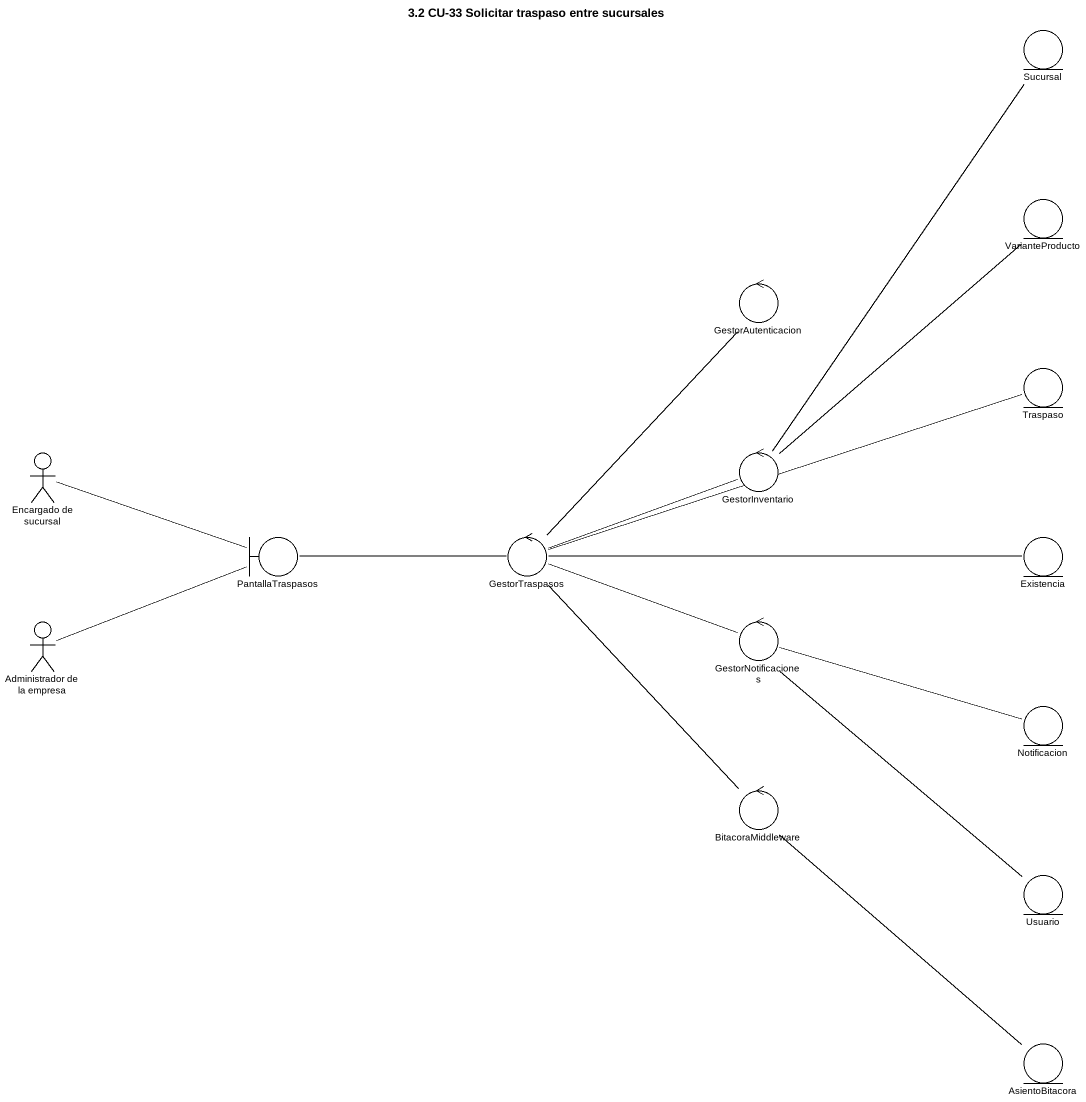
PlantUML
@startuml
title 3.2 CU-33 Solicitar traspaso entre sucursales
entity Sucursal
entity VarianteProducto
control GestorAutenticacion
entity Traspaso
actor "Encargado de sucursal" as Encargado_de_sucursal
control GestorInventario
boundary PantallaTraspasos
control GestorTraspasos
entity Existencia
actor "Administrador de la empresa" as Administrador_de_la_empresa
control GestorNotificaciones
entity Notificacion
control BitacoraMiddleware
entity Usuario
entity AsientoBitacora
GestorAutenticacion -- GestorTraspasos
Encargado_de_sucursal -right- PantallaTraspasos
GestorInventario -up- Sucursal
GestorInventario -up- VarianteProducto
GestorInventario -left- GestorTraspasos
GestorTraspasos -right- Traspaso
GestorTraspasos -left- PantallaTraspasos
Existencia -left- GestorTraspasos
Administrador_de_la_empresa -right- PantallaTraspasos
GestorNotificaciones -left- GestorTraspasos
GestorNotificaciones -right- Notificacion
GestorNotificaciones -- Usuario
BitacoraMiddleware -up- GestorTraspasos
AsientoBitacora -up- BitacoraMiddleware
@enduml
